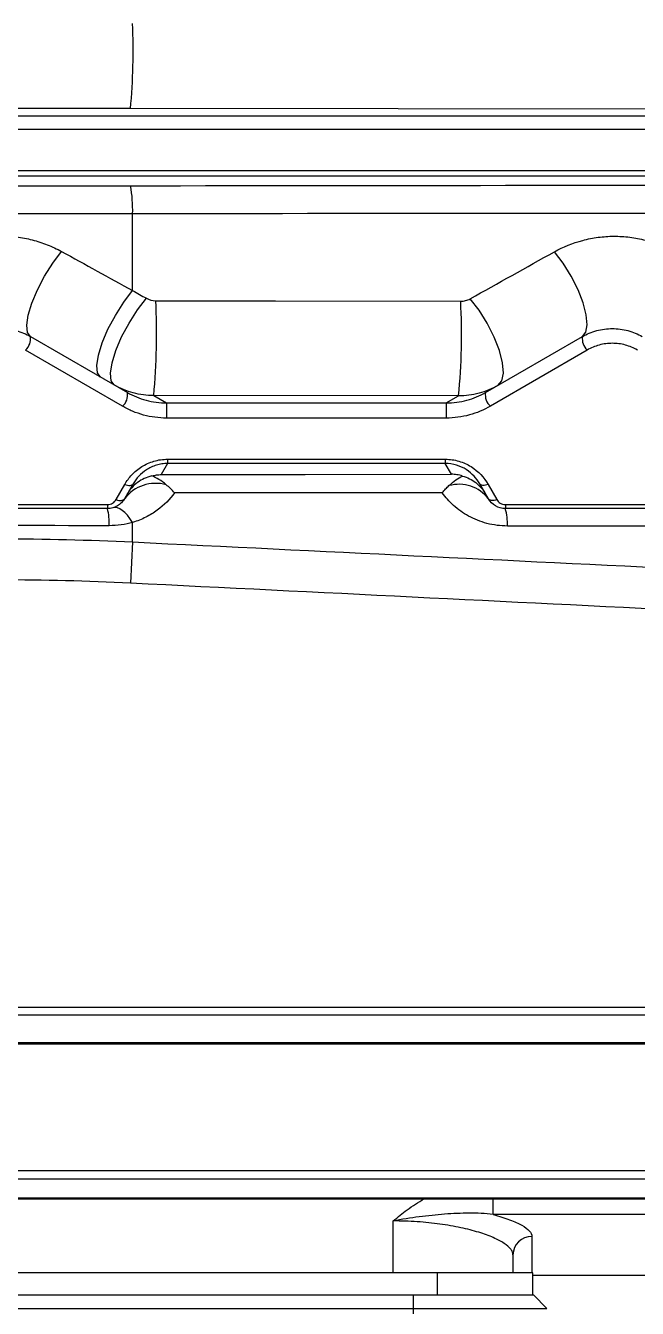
# Paper-space layout '_Top' of a CAD drawing. Header units: inches. Extents: x -10.2 to 13.8, y -10.2 to 6.6.
# Drawn here: x 0.079 to 2.019, y -6.415 to -2.349 of the extents above; entities that cross this region are included whole.
import ezdxf

# ---------------------------------------------------------------- set-up
doc = ezdxf.new("R2010")
doc.units = ezdxf.units.IN
doc.header["$MEASUREMENT"] = 0

psp = doc.layouts.new('_Top')

# ---------------------------------------------------------------- linework, layer by layer
at = {"color": 7, "linetype": 'Continuous', "lineweight": 25}
for p, q in [((-4.4384, -2.6349), (4.4384, -2.6349)), ((5.4558, -2.6173), (0.4122, -2.6123)), ((4.4384, -2.6784), (-4.4384, -2.6784)), ((-4.4384, -2.8088), (4.4384, -2.8088)), ((4.4384, -2.8266), (-4.4384, -2.8266)), ((0.4188, -3.189), (0.4188, -2.9454)), ((0.095, -3.3348), (0.4022, -3.5122)), ((1.5378, -3.5122), (1.845, -3.3348)), ((0.3867, -3.5557), (0.0795, -3.3775)), ((1.8605, -3.3775), (1.5533, -3.5557)), ((0.4856, -3.5216), (0.5265, -3.5452)), ((1.4526, -3.5226), (0.4856, -3.5216)), ((1.4135, -3.5452), (1.4526, -3.5226)), ((0.5265, -3.5452), (0.5265, -3.593)), ((0.5265, -3.5452), (1.4135, -3.5452)), ((1.4135, -3.5452), (1.4135, -3.593)), ((1.4135, -3.593), (0.5265, -3.593)), ((0.5297, -3.7371), (0.5095, -3.7721)), ((0.5297, -3.7235), (1.4103, -3.7235)), ((0.5297, -3.7235), (0.5297, -3.7371)), ((1.4103, -3.7371), (0.5297, -3.7371)), ((1.4103, -3.7235), (1.4103, -3.7371)), ((1.4298, -3.7709), (1.4103, -3.7371)), ((0.3661, -3.8515), (0.3937, -3.8033)), ((0.4206, -3.8011), (0.3929, -3.849)), ((1.5471, -3.849), (1.5194, -3.8011)), ((1.5463, -3.8033), (1.5739, -3.8515)), ((-0.3392, -3.8671), (0.3392, -3.8671)), ((0.3392, -3.88), (-0.3392, -3.88)), ((0.3392, -3.8671), (0.3392, -3.88)), ((1.6008, -3.8671), (2.2792, -3.8671)), ((1.6008, -3.8671), (1.6008, -3.88)), ((2.2792, -3.88), (1.6008, -3.88)), ((0.4188, -3.9858), (0.4188, -3.9237)), ((0.4188, -3.9858), (0.4122, -4.1164)), ((-4.4384, -5.4608), (4.4384, -5.4608)), ((4.4384, -5.4857), (-4.4384, -5.4857)), ((-4.4384, -5.572), (4.4384, -5.572)), ((-4.4384, -5.577), (4.4384, -5.577)), ((-4.4384, -5.9784), (4.4384, -5.9784)), ((4.4384, -6.0056), (-4.4384, -6.0056)), ((-4.4384, -6.0649), (4.4384, -6.0649)), ((-4.4384, -6.0675), (4.4384, -6.0675)), ((1.245, -6.3021), (1.245, -6.138)), ((5.3861, -6.1176), (1.5619, -6.1176)), ((1.685, -6.1868), (1.685, -6.3021)), ((1.625, -6.2456), (1.625, -6.3021)), ((1.6875, -6.3021), (-1.6875, -6.3021)), ((1.3853, -6.3725), (1.3853, -6.3021)), ((1.6875, -6.3725), (1.6875, -6.3021)), ((1.6875, -6.31), (5.4641, -6.31)), ((-1.69, -6.3725), (1.69, -6.3725)), ((1.31, -6.4325), (1.31, -6.3725)), ((1.7324, -6.4149), (1.69, -6.3725)), ((-1.7324, -6.4149), (1.7324, -6.4149))]:
    psp.add_line(p, q, dxfattribs=at)
at = {"color": 8, "linetype": 'Continuous', "lineweight": 25}
psp.add_line((1.5619, -6.1176), (1.5619, -6.0675), dxfattribs=at)
at = {"color": 7, "linetype": 'Continuous', "lineweight": 25, "flags": 128}
for points in [[(0.095, -3.3348), (0.0854, -3.3219), (0.0829, -3.2988), (0.0875, -3.267), (0.0991, -3.2287), (0.1168, -3.1865), (0.1394, -3.1432), (0.1654, -3.1017), (0.1931, -3.0649)], [(1.845, -3.3348), (1.8562, -3.3212), (1.8605, -3.2978), (1.8576, -3.266), (1.8477, -3.2281), (1.8314, -3.1863), (1.8098, -3.1435), (1.7843, -3.1025), (1.7566, -3.0659)], [(0.3172, -3.4631), (0.3075, -3.4499), (0.3051, -3.4262), (0.3102, -3.3937), (0.3223, -3.3545), (0.3406, -3.3115), (0.364, -3.2675), (0.3906, -3.2258), (0.4188, -3.189)], [(0.3607, -3.4882), (0.3509, -3.4749), (0.3484, -3.4511), (0.3534, -3.4184), (0.3655, -3.379), (0.3839, -3.3359), (0.4073, -3.2918), (0.434, -3.25), (0.4623, -3.2133)], [(0.4922, -3.2211), (0.8719, -3.2217), (1.4592, -3.2227)], [(1.5773, -3.4894), (1.5895, -3.475), (1.5946, -3.4506), (1.5921, -3.4178), (1.5823, -3.3787), (1.5658, -3.3361), (1.5437, -3.2927), (1.5175, -3.2515), (1.489, -3.2151)], [(0.5095, -3.7721), (0.9658, -3.7715), (1.4298, -3.7709)], [(0.3937, -3.8033), (0.3982, -3.8048), (0.4025, -3.8058), (0.4067, -3.8063), (0.4105, -3.8063), (0.4138, -3.8057), (0.4167, -3.8046), (0.419, -3.8031), (0.4206, -3.8011)], [(1.5463, -3.8033), (1.5418, -3.8048), (1.5375, -3.8058), (1.5333, -3.8063), (1.5295, -3.8063), (1.5262, -3.8057), (1.5233, -3.8046), (1.521, -3.8031), (1.5194, -3.8011)], [(0.3661, -3.8515), (0.3705, -3.853), (0.3749, -3.854), (0.379, -3.8544), (0.3828, -3.8544), (0.3861, -3.8538), (0.389, -3.8526), (0.3913, -3.851), (0.3929, -3.849)], [(1.4009, -3.8296), (1.1599, -3.8297), (0.5515, -3.83)], [(1.5739, -3.8515), (1.5695, -3.853), (1.5651, -3.854), (1.561, -3.8544), (1.5572, -3.8544), (1.5539, -3.8538), (1.551, -3.8526), (1.5487, -3.851), (1.5471, -3.849)], [(0.4188, -3.9237), (0.4104, -3.9117), (0.4021, -3.9013), (0.3938, -3.8926), (0.3858, -3.8856), (0.378, -3.8806), (0.3706, -3.8775), (0.3637, -3.8764), (0.3573, -3.8773)], [(2.2858, -3.9358), (1.9102, -3.9355), (1.6074, -3.9352)]]:
    psp.add_lwpolyline(points, dxfattribs=at)
at = {"color": 7, "linetype": 'Continuous', "lineweight": 25}
for centre, radius, start, end in [((-1.6214, -2.4272), 2.0419, 354.7978, 2.3925), ((-0.0153, -2.9332), 0.4343, 358.3909, 10.1541), ((-1.5587, -3.3261), 2.0536, 354.5389, 2.9332), ((-0.5933, -3.3274), 2.0552, 354.5482, 2.9187), ((0.0455, -3.341), 0.0498, 312.9513, 7.0945), ((1.8945, -3.341), 0.0498, 172.9055, 227.0487), ((0.3546, -3.5197), 0.0482, 311.7781, 8.9745), ((1.5854, -3.5197), 0.0482, 171.0255, 228.2219), ((0.4918, -3.9241), 0.1242, 74.2784, 142.7808), ((1.4535, -3.9213), 0.1183, 37.6961, 105.4775), ((0.1454, -3.9267), 0.1993, 357.837, 13.5409), ((1.4356, -3.9276), 0.1719, 357.4628, 16.0844), ((1.6844, -6.2462), 0.0594, 89.4355, 179.4241)]:
    psp.add_arc(centre, radius, start, end, dxfattribs=at)
for points in [[(0.4122, -2.6123), (0.1374, -2.612), (-0.1374, -2.612), (-0.4122, -2.6123)], [(-0.4122, -2.8566), (-0.1374, -2.8569), (0.1374, -2.8569), (0.4122, -2.8566)], [(0.4122, -2.8566), (2.1035, -2.8547), (3.7948, -2.8529), (5.4862, -2.8511)], [(0.4188, -2.9454), (0.1397, -2.9454), (-0.1397, -2.9454), (-0.4188, -2.9454)], [(5.4928, -2.943), (3.8015, -2.9438), (2.1101, -2.9446), (0.4188, -2.9454)], [(0.1931, -3.0649), (0.2683, -3.1062), (0.3435, -3.1476), (0.4188, -3.189)], [(1.489, -3.2151), (1.5778, -3.1656), (1.6671, -3.1158), (1.7566, -3.0659)], [(0.4188, -3.189), (0.4333, -3.1971), (0.4478, -3.2052), (0.4623, -3.2133)], [(0.4623, -3.2133), (0.4712, -3.2183), (0.4816, -3.221), (0.4922, -3.2211)], [(0.5255, -3.8046), (0.5095, -3.7913), (0.4942, -3.7818), (0.4799, -3.7765)], [(0.3446, -3.9342), (0.115, -3.934), (-0.115, -3.934), (-0.3446, -3.9342)], [(-0.4188, -3.9858), (-0.1398, -3.9723), (0.1398, -3.9723), (0.4188, -3.9858)], [(0.4188, -3.9858), (1.6082, -4.044), (2.7977, -4.1015), (3.9872, -4.1585)], [(0.4122, -4.1164), (0.1374, -4.1027), (-0.1374, -4.1027), (-0.4122, -4.1164)], [(3.985, -4.292), (2.794, -4.2341), (1.6031, -4.1756), (0.4122, -4.1164)]]:
    psp.add_open_spline(points, degree=3, dxfattribs=at)
for points, knots in [([(-0.1931, -3.0649), (-0.1643, -3.049), (-0.1336, -3.0368), (-0.0845, -3.0242), (-0.0678, -3.021), (-0.0342, -3.0167), (-0.0173, -3.0156), (0.0167, -3.0156), (0.0339, -3.0167), (0.0676, -3.0209), (0.0841, -3.0241), (0.1166, -3.0324), (0.1327, -3.0376), (0.1637, -3.0499), (0.1787, -3.057), (0.1931, -3.0649)], [0, 0, 0, 0, 0.25, 0.25, 0.375, 0.375, 0.5, 0.5, 0.625, 0.625, 0.75, 0.75, 0.875, 0.875, 1, 1, 1, 1]), ([(1.7566, -3.0659), (1.7845, -3.0503), (1.8144, -3.0382), (1.8623, -3.0255), (1.8788, -3.0223), (1.9117, -3.0179), (1.9283, -3.0168), (1.9619, -3.0167), (1.9789, -3.0177), (2.0123, -3.022), (2.0287, -3.0251), (2.0609, -3.0335), (2.0768, -3.0387), (2.1076, -3.0511), (2.1224, -3.0581), (2.1366, -3.0661)], [0, 0, 0, 0, 0.25, 0.25, 0.375, 0.375, 0.5, 0.5, 0.625, 0.625, 0.75, 0.75, 0.875, 0.875, 1, 1, 1, 1]), ([(1.4592, -3.2227), (1.4646, -3.2227), (1.4698, -3.2221), (1.4799, -3.2195), (1.4846, -3.2176), (1.489, -3.2151)], [0, 0, 0, 0, 0.5, 0.5, 1, 1, 1, 1]), ([(-0.095, -3.3348), (-0.0808, -3.3267), (-0.0654, -3.3202), (-0.0414, -3.3138), (-0.0332, -3.3121), (-0.0167, -3.3099), (-0.0082, -3.3094), (0.0085, -3.3094), (0.0168, -3.31), (0.0333, -3.3122), (0.0416, -3.3138), (0.0657, -3.3203), (0.0808, -3.3267), (0.095, -3.3348)], [0, 0, 0, 0, 0.25, 0.25, 0.375, 0.375, 0.5, 0.5, 0.625, 0.625, 0.75, 0.75, 1, 1, 1, 1]), ([(1.845, -3.3348), (1.8592, -3.3267), (1.8746, -3.3202), (1.8986, -3.3138), (1.9068, -3.3121), (1.9233, -3.3099), (1.9318, -3.3094), (1.9485, -3.3094), (1.9568, -3.31), (1.9733, -3.3122), (1.9816, -3.3138), (2.0057, -3.3203), (2.0208, -3.3267), (2.035, -3.3348)], [0, 0, 0, 0, 0.25, 0.25, 0.375, 0.375, 0.5, 0.5, 0.625, 0.625, 0.75, 0.75, 1, 1, 1, 1]), ([(2.0195, -3.3775), (2.0077, -3.3707), (1.9951, -3.3653), (1.9749, -3.3598), (1.968, -3.3584), (1.9541, -3.3566), (1.9472, -3.3561), (1.9331, -3.3561), (1.926, -3.3565), (1.9121, -3.3584), (1.9052, -3.3598), (1.8852, -3.3652), (1.8723, -3.3707), (1.8605, -3.3775)], [0, 0, 0, 0, 0.25, 0.25, 0.375, 0.375, 0.5, 0.5, 0.625, 0.625, 0.75, 0.75, 1, 1, 1, 1]), ([(0.4856, -3.5216), (0.4636, -3.5216), (0.442, -3.5188), (0.4104, -3.5103), (0.4, -3.5068), (0.3799, -3.4985), (0.3702, -3.4937), (0.3607, -3.4882)], [0, 0, 0, 0, 0.5, 0.5, 0.75, 0.75, 1, 1, 1, 1]), ([(1.5773, -3.4894), (1.5585, -3.5003), (1.5385, -3.5085), (1.5068, -3.517), (1.4961, -3.5191), (1.4745, -3.522), (1.4636, -3.5227), (1.4526, -3.5226)], [0, 0, 0, 0, 0.5, 0.5, 0.75, 0.75, 1, 1, 1, 1]), ([(0.4022, -3.5122), (0.4113, -3.5175), (0.4208, -3.5222), (0.4405, -3.5303), (0.4509, -3.5339), (0.4825, -3.5423), (0.5042, -3.5452), (0.5265, -3.5452)], [0, 0, 0, 0, 0.25, 0.25, 0.5, 0.5, 1, 1, 1, 1]), ([(1.4135, -3.5452), (1.4247, -3.5452), (1.4357, -3.5445), (1.4575, -3.5416), (1.4684, -3.5394), (1.5, -3.5309), (1.5196, -3.5227), (1.5378, -3.5122)], [0, 0, 0, 0, 0.25, 0.25, 0.5, 0.5, 1, 1, 1, 1]), ([(0.5265, -3.593), (0.5015, -3.593), (0.4771, -3.5898), (0.4416, -3.5802), (0.43, -3.5762), (0.4077, -3.567), (0.397, -3.5617), (0.3867, -3.5557)], [0, 0, 0, 0, 0.5, 0.5, 0.75, 0.75, 1, 1, 1, 1]), ([(1.5533, -3.5557), (1.5327, -3.5676), (1.5106, -3.5769), (1.4751, -3.5865), (1.4629, -3.5889), (1.4384, -3.5922), (1.426, -3.593), (1.4135, -3.593)], [0, 0, 0, 0, 0.5, 0.5, 0.75, 0.75, 1, 1, 1, 1]), ([(0.3937, -3.8033), (0.4, -3.7924), (0.4076, -3.7821), (0.4256, -3.7631), (0.4362, -3.7543), (0.4537, -3.7434), (0.4598, -3.7401), (0.4728, -3.7342), (0.4796, -3.7317), (0.4934, -3.7277), (0.5004, -3.7261), (0.5148, -3.724), (0.5223, -3.7235), (0.5297, -3.7235)], [0, 0, 0, 0, 0.25, 0.25, 0.5, 0.5, 0.625, 0.625, 0.75, 0.75, 0.875, 0.875, 1, 1, 1, 1]), ([(0.5297, -3.7371), (0.5236, -3.7371), (0.5174, -3.7375), (0.5055, -3.7393), (0.4997, -3.7406), (0.4883, -3.7441), (0.4828, -3.7462), (0.4724, -3.7511), (0.4675, -3.7538), (0.4536, -3.7627), (0.4453, -3.7697), (0.4313, -3.7846), (0.4255, -3.7926), (0.4206, -3.8011)], [0, 0, 0, 0, 0.125, 0.125, 0.25, 0.25, 0.375, 0.375, 0.5, 0.5, 0.75, 0.75, 1, 1, 1, 1]), ([(1.4103, -3.7235), (1.4251, -3.7235), (1.4395, -3.7256), (1.4674, -3.7338), (1.4802, -3.7396), (1.5156, -3.7616), (1.5337, -3.7814), (1.5463, -3.8033)], [0, 0, 0, 0, 0.25, 0.25, 0.5, 0.5, 1, 1, 1, 1]), ([(1.5194, -3.8011), (1.5097, -3.7842), (1.4958, -3.7686), (1.4676, -3.7506), (1.4573, -3.7458), (1.4344, -3.7389), (1.4226, -3.7371), (1.4103, -3.7371)], [0, 0, 0, 0, 0.5, 0.5, 0.75, 0.75, 1, 1, 1, 1]), ([(0.4799, -3.7765), (0.4629, -3.7803), (0.4477, -3.7874), (0.4276, -3.8022), (0.4215, -3.8078), (0.4133, -3.8169), (0.4108, -3.8201), (0.406, -3.8267), (0.4038, -3.8302), (0.4018, -3.8337)], [0, 0, 0, 0, 0.5, 0.5, 0.75, 0.75, 0.875, 0.875, 1, 1, 1, 1]), ([(0.4799, -3.7765), (0.4847, -3.7752), (0.4896, -3.7742), (0.4995, -3.7727), (0.5045, -3.7723), (0.5095, -3.7721)], [0, 0, 0, 0, 0.5, 0.5, 1, 1, 1, 1]), ([(1.4219, -3.8073), (1.4295, -3.8003), (1.4368, -3.7943), (1.4511, -3.784), (1.458, -3.7798), (1.4646, -3.7767)], [0, 0, 0, 0, 0.5, 0.5, 1, 1, 1, 1]), ([(1.4646, -3.7767), (1.4589, -3.775), (1.4532, -3.7736), (1.4415, -3.7717), (1.4356, -3.7711), (1.4298, -3.7709)], [0, 0, 0, 0, 0.5, 0.5, 1, 1, 1, 1]), ([(1.4646, -3.7767), (1.4805, -3.781), (1.4947, -3.7882), (1.5134, -3.8026), (1.5191, -3.808), (1.5267, -3.8167), (1.5291, -3.8197), (1.5336, -3.826), (1.5357, -3.8293), (1.5376, -3.8326)], [0, 0, 0, 0, 0.5, 0.5, 0.75, 0.75, 0.875, 0.875, 1, 1, 1, 1]), ([(0.5515, -3.83), (0.5473, -3.8252), (0.5429, -3.8206), (0.5343, -3.8122), (0.5299, -3.8082), (0.5255, -3.8046)], [0, 0, 0, 0, 0.5, 0.5, 1, 1, 1, 1]), ([(1.4009, -3.8296), (1.4043, -3.8255), (1.4078, -3.8215), (1.4149, -3.8141), (1.4184, -3.8106), (1.4219, -3.8073)], [0, 0, 0, 0, 0.5, 0.5, 1, 1, 1, 1]), ([(0.3929, -3.849), (0.3902, -3.8536), (0.387, -3.8578), (0.3796, -3.8654), (0.3752, -3.8687), (0.3659, -3.8742), (0.3608, -3.8764), (0.3503, -3.8792), (0.3448, -3.88), (0.3392, -3.88)], [0, 0, 0, 0, 0.25, 0.25, 0.5, 0.5, 0.75, 0.75, 1, 1, 1, 1]), ([(0.3392, -3.8671), (0.3451, -3.8671), (0.3508, -3.8653), (0.3577, -3.8611), (0.3598, -3.8594), (0.3633, -3.8557), (0.3648, -3.8537), (0.3661, -3.8515)], [0, 0, 0, 0, 0.5, 0.5, 0.75, 0.75, 1, 1, 1, 1]), ([(0.5515, -3.83), (0.5368, -3.8505), (0.5188, -3.8691), (0.4858, -3.8933), (0.4736, -3.9008), (0.4476, -3.9138), (0.4337, -3.9193), (0.4188, -3.9237)], [0, 0, 0, 0, 0.5, 0.5, 0.75, 0.75, 1, 1, 1, 1]), ([(1.6074, -3.9352), (1.5852, -3.9352), (1.5636, -3.9324), (1.5215, -3.9214), (1.5021, -3.9136), (1.4665, -3.894), (1.4508, -3.8827), (1.43, -3.864), (1.4235, -3.8574), (1.4115, -3.8438), (1.4059, -3.8368), (1.4009, -3.8296)], [0, 0, 0, 0, 0.25, 0.25, 0.5, 0.5, 0.75, 0.75, 0.875, 0.875, 1, 1, 1, 1]), ([(1.6008, -3.88), (1.5897, -3.88), (1.5788, -3.877), (1.5601, -3.866), (1.5524, -3.8582), (1.5471, -3.849)], [0, 0, 0, 0, 0.5, 0.5, 1, 1, 1, 1]), ([(1.5739, -3.8515), (1.5764, -3.8558), (1.58, -3.8597), (1.5893, -3.8654), (1.5949, -3.8671), (1.6008, -3.8671)], [0, 0, 0, 0, 0.5, 0.5, 1, 1, 1, 1]), ([(0.4188, -3.9237), (0.4071, -3.9271), (0.395, -3.9297), (0.3703, -3.9333), (0.3575, -3.9342), (0.3446, -3.9342)], [0, 0, 0, 0, 0.5, 0.5, 1, 1, 1, 1]), ([(1.5619, -6.1176), (1.5372, -6.1143), (1.5121, -6.1132), (1.4608, -6.1133), (1.4346, -6.1145), (1.3818, -6.1186), (1.3549, -6.1214), (1.3003, -6.1286), (1.2724, -6.133), (1.245, -6.138)], [0, 0, 0, 0, 0.25, 0.25, 0.5, 0.5, 0.75, 0.75, 1, 1, 1, 1]), ([(1.625, -6.2456), (1.625, -6.2427), (1.6244, -6.2397), (1.622, -6.2336), (1.6202, -6.2306), (1.6132, -6.2214), (1.6062, -6.2152), (1.5922, -6.2059), (1.587, -6.2028), (1.5756, -6.1968), (1.5694, -6.1938), (1.556, -6.1879), (1.5488, -6.185), (1.5333, -6.1793), (1.525, -6.1766), (1.4989, -6.1686), (1.4799, -6.1637), (1.4388, -6.1549), (1.4164, -6.151), (1.3702, -6.1447), (1.3462, -6.1422), (1.3086, -6.1397), (1.296, -6.1391), (1.2706, -6.1383), (1.2578, -6.138), (1.245, -6.138)], [0, 0, 0, 0, 0.0625, 0.0625, 0.125, 0.125, 0.25, 0.25, 0.3125, 0.3125, 0.375, 0.375, 0.4375, 0.4375, 0.5, 0.5, 0.625, 0.625, 0.75, 0.75, 0.875, 0.875, 0.9375, 0.9375, 1, 1, 1, 1]), ([(1.5619, -6.1176), (1.5717, -6.1202), (1.5811, -6.1228), (1.5986, -6.1283), (1.6149, -6.1339), (1.629, -6.1397), (1.6419, -6.1455), (1.6478, -6.1485), (1.6636, -6.1575), (1.6715, -6.1634), (1.6796, -6.1723), (1.6816, -6.1752), (1.6843, -6.1811), (1.685, -6.184), (1.685, -6.1868)], [0, 0, 0, 0, 0.125, 0.125, 0.25, 0.375, 0.375, 0.5, 0.5, 0.75, 0.75, 0.875, 0.875, 1, 1, 1, 1])]:
    psp.add_open_spline(points, degree=3, knots=knots, dxfattribs=at)
at = {"color": 8, "linetype": 'Continuous', "lineweight": 25}
psp.add_open_spline([(1.245, -6.138), (1.2452, -6.1379), (1.2595, -6.1257), (1.2907, -6.0998), (1.3249, -6.0788), (1.3432, -6.0675)], degree=3, knots=[0, 0, 0, 0, 0.005233, 0.46803, 1, 1, 1, 1], dxfattribs=at)

doc.saveas('drawing.dxf')
